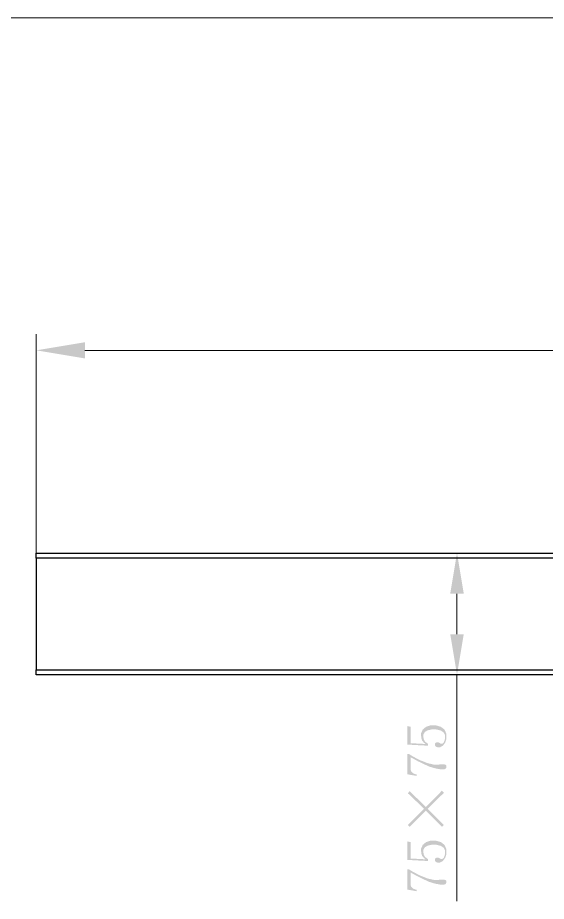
# Model space of a CAD drawing. Header units: millimetres. Extents: x 6 to 210, y 0 to 145.
# Drawn here: x 43.59 to 68.47, y 103.51 to 145.13 of the extents above; entities that cross this region are included whole.
import ezdxf

# ---------------------------------------------------------------- set-up
doc = ezdxf.new("R2010")
doc.units = ezdxf.units.MM

msp = doc.modelspace()

# ---------------------------------------------------------------- hatches: boundary and pattern name
h = msp.add_hatch(color=7)
h.dxf.hatch_style = 2
h.paths.add_polyline_path([(46.754097, 129.080594), (46.754097, 129.844711), (44.462912, 129.462405)])
h = msp.add_hatch(color=7)
h.dxf.hatch_style = 2
h.paths.add_polyline_path([(64.581299, 117.999809), (64.262917, 119.909289), (63.944817, 117.999809)])
h = msp.add_hatch(color=7)
h.dxf.hatch_style = 2
h.paths.add_polyline_path([(64.263094, 114.180813), (64.581405, 116.090293), (63.944606, 116.090293)])
h = msp.add_hatch(color=7)
edge = h.paths.add_edge_path(flags=0)
edge.add_spline(control_points=[(61.92901, 110.891901), (61.92901, 110.891901), (62.894386, 110.838702), (62.894386, 110.838702), (62.894386, 110.838702), (62.905217, 110.933105), (62.905217, 110.933105), (62.905217, 110.933105), (62.836213, 110.969512), (62.836213, 110.969512), (62.836213, 110.969512), (62.746008, 111.048111), (62.746008, 111.048111), (62.746008, 111.048111), (62.724806, 111.089598), (62.724806, 111.089598), (62.724806, 111.089598), (62.703604, 111.132001), (62.703604, 111.132001), (62.703604, 111.132001), (62.682402, 111.23092), (62.682402, 111.23092), (62.682402, 111.23092), (62.682402, 111.288599), (62.682402, 111.288599), (62.682402, 111.288599), (62.682402, 111.367093), (62.682402, 111.367093), (62.682402, 111.367093), (62.749606, 111.484497), (62.749606, 111.484497), (62.749606, 111.484497), (62.816493, 111.52422), (62.816493, 111.52422), (62.816493, 111.52422), (62.883415, 111.563096), (62.883415, 111.563096), (62.883415, 111.563096), (63.057511, 111.602819), (63.057511, 111.602819), (63.057511, 111.602819), (63.164791, 111.602819), (63.164791, 111.602819), (63.164791, 111.602819), (63.293484, 111.602819), (63.293484, 111.602819), (63.293484, 111.602819), (63.491886, 111.557416), (63.491886, 111.557416), (63.491886, 111.557416), (63.561489, 111.512613), (63.561489, 111.512613), (63.561489, 111.512613), (63.631304, 111.467105), (63.631304, 111.467105), (63.631304, 111.467105), (63.700907, 111.337494), (63.700907, 111.337494), (63.700907, 111.337494), (63.700907, 111.252687), (63.700907, 111.252687), (63.700907, 111.252687), (63.700907, 111.194196), (63.700907, 111.194196), (63.700907, 111.194196), (63.679211, 111.085399), (63.679211, 111.085399), (63.679211, 111.085399), (63.657304, 111.034988), (63.657304, 111.034988), (63.657304, 111.034988), (63.635784, 110.984399), (63.635784, 110.984399), (63.635784, 110.984399), (63.570697, 110.934305), (63.570697, 110.934305), (63.570697, 110.934305), (63.527411, 110.934305), (63.527411, 110.934305), (63.527411, 110.934305), (63.505891, 110.934305), (63.505891, 110.934305), (63.505891, 110.934305), (63.465004, 110.950109), (63.465004, 110.950109), (63.465004, 110.950109), (63.446201, 110.966019), (63.446201, 110.966019), (63.446201, 110.966019), (63.42701, 110.981789), (63.42701, 110.981789), (63.42701, 110.981789), (63.375399, 110.997911), (63.375399, 110.997911), (63.375399, 110.997911), (63.342802, 110.997911), (63.342802, 110.997911), (63.342802, 110.997911), (63.326398, 110.997911), (63.326398, 110.997911), (63.326398, 110.997911), (63.288404, 110.987715), (63.288404, 110.987715), (63.288404, 110.987715), (63.266884, 110.977591), (63.266884, 110.977591), (63.266884, 110.977591), (63.245189, 110.967395), (63.245189, 110.967395), (63.245189, 110.967395), (63.223316, 110.926896), (63.223316, 110.926896), (63.223316, 110.926896), (63.223316, 110.896416), (63.223316, 110.896416), (63.223316, 110.896416), (63.223316, 110.866113), (63.223316, 110.866113), (63.223316, 110.866113), (63.247517, 110.817818), (63.247517, 110.817818), (63.247517, 110.817818), (63.2714, 110.800214), (63.2714, 110.800214), (63.2714, 110.800214), (63.295001, 110.78261), (63.295001, 110.78261), (63.295001, 110.78261), (63.350916, 110.764301), (63.350916, 110.764301), (63.350916, 110.764301), (63.382596, 110.764301), (63.382596, 110.764301), (63.382596, 110.764301), (63.462288, 110.764301), (63.462288, 110.764301), (63.462288, 110.764301), (63.597296, 110.838702), (63.597296, 110.838702), (63.597296, 110.838702), (63.653211, 110.913103), (63.653211, 110.913103), (63.653211, 110.913103), (63.708703, 110.987116), (63.708703, 110.987116), (63.708703, 110.987116), (63.764583, 111.156802), (63.764583, 111.156802), (63.764583, 111.156802), (63.764583, 111.252687), (63.764583, 111.252687), (63.764583, 111.252687), (63.764583, 111.390411), (63.764583, 111.390411), (63.764583, 111.390411), (63.679811, 111.594705), (63.679811, 111.594705), (63.679811, 111.594705), (63.594615, 111.660992), (63.594615, 111.660992), (63.594615, 111.660992), (63.509701, 111.726996), (63.509701, 111.726996), (63.509701, 111.726996), (63.281913, 111.793989), (63.281913, 111.793989), (63.281913, 111.793989), (63.138509, 111.793989), (63.138509, 111.793989), (63.138509, 111.793989), (63.011015, 111.793989), (63.011015, 111.793989), (63.011015, 111.793989), (62.807003, 111.729501), (62.807003, 111.729501), (62.807003, 111.729501), (62.730204, 111.665507), (62.730204, 111.665507), (62.730204, 111.665507), (62.653404, 111.601302), (62.653404, 111.601302), (62.653404, 111.601302), (62.576287, 111.436096), (62.576287, 111.436096), (62.576287, 111.436096), (62.576287, 111.334919), (62.576287, 111.334919), (62.576287, 111.334919), (62.576287, 111.281403), (62.576287, 111.281403), (62.576287, 111.281403), (62.592197, 111.177686), (62.592197, 111.177686), (62.592197, 111.177686), (62.608001, 111.126886), (62.608001, 111.126886), (62.608001, 111.126886), (62.624194, 111.07591), (62.624194, 111.07591), (62.624194, 111.07591), (62.714399, 110.972193), (62.714399, 110.972193), (62.714399, 110.972193), (62.788412, 110.918712), (62.788412, 110.918712), (62.788412, 110.918712), (62.077812, 110.9578), (62.077812, 110.9578), (62.077812, 110.9578), (62.077812, 111.729501), (62.077812, 111.729501), (62.077812, 111.729501), (61.92901, 111.761392), (61.92901, 111.761392), (61.92901, 111.761392), (61.92901, 110.891901), (61.92901, 110.891901)], knot_values=[0, 0, 0, 0, 1, 1, 1, 2, 2, 2, 3, 3, 3, 4, 4, 4, 5, 5, 5, 6, 6, 6, 7, 7, 7, 8, 8, 8, 9, 9, 9, 10, 10, 10, 11, 11, 11, 12, 12, 12, 13, 13, 13, 14, 14, 14, 15, 15, 15, 16, 16, 16, 17, 17, 17, 18, 18, 18, 19, 19, 19, 20, 20, 20, 21, 21, 21, 22, 22, 22, 23, 23, 23, 24, 24, 24, 25, 25, 25, 26, 26, 26, 27, 27, 27, 28, 28, 28, 29, 29, 29, 30, 30, 30, 31, 31, 31, 32, 32, 32, 33, 33, 33, 34, 34, 34, 35, 35, 35, 36, 36, 36, 37, 37, 37, 38, 38, 38, 39, 39, 39, 40, 40, 40, 41, 41, 41, 42, 42, 42, 43, 43, 43, 44, 44, 44, 45, 45, 45, 46, 46, 46, 47, 47, 47, 48, 48, 48, 49, 49, 49, 50, 50, 50, 51, 51, 51, 52, 52, 52, 53, 53, 53, 54, 54, 54, 55, 55, 55, 56, 56, 56, 57, 57, 57, 58, 58, 58, 59, 59, 59, 60, 60, 60, 61, 61, 61, 62, 62, 62, 63, 63, 63, 64, 64, 64, 65, 65, 65, 66, 66, 66, 67, 67, 67, 68, 68, 68, 69, 69, 69, 70, 70, 70, 71, 71, 71, 72, 72, 72, 72], degree=3, periodic=1)
edge = h.paths.add_edge_path(flags=0)
edge.add_spline(control_points=[(61.92901, 109.491303), (61.92901, 109.491303), (62.364197, 109.417219), (62.364197, 109.417219), (62.364197, 109.417219), (62.374709, 109.48079), (62.374709, 109.48079), (62.374709, 109.48079), (62.300591, 109.4967), (62.300591, 109.4967), (62.300591, 109.4967), (62.189007, 109.546794), (62.189007, 109.546794), (62.189007, 109.546794), (62.151895, 109.58119), (62.151895, 109.58119), (62.151895, 109.58119), (62.114889, 109.616186), (62.114889, 109.616186), (62.114889, 109.616186), (62.077812, 109.709002), (62.077812, 109.709002), (62.077812, 109.709002), (62.077812, 109.767316), (62.077812, 109.767316), (62.077812, 109.767316), (62.077812, 110.297506), (62.077812, 110.297506), (62.077812, 110.297506), (62.435387, 110.101502), (62.435387, 110.101502), (62.435387, 110.101502), (62.942294, 109.860202), (62.942294, 109.860202), (62.942294, 109.860202), (63.091907, 109.815011), (63.091907, 109.815011), (63.091907, 109.815011), (63.24159, 109.769715), (63.24159, 109.769715), (63.24159, 109.769715), (63.492486, 109.724489), (63.492486, 109.724489), (63.492486, 109.724489), (63.593698, 109.724489), (63.593698, 109.724489), (63.593698, 109.724489), (63.641817, 109.724489), (63.641817, 109.724489), (63.641817, 109.724489), (63.708386, 109.742516), (63.708386, 109.742516), (63.708386, 109.742516), (63.727295, 109.760401), (63.727295, 109.760401), (63.727295, 109.760401), (63.74571, 109.778005), (63.74571, 109.778005), (63.74571, 109.778005), (63.764583, 109.821114), (63.764583, 109.821114), (63.764583, 109.821114), (63.764583, 109.846691), (63.764583, 109.846691), (63.764583, 109.846691), (63.764583, 109.876889), (63.764583, 109.876889), (63.764583, 109.876889), (63.748814, 109.919892), (63.748814, 109.919892), (63.748814, 109.919892), (63.732586, 109.933086), (63.732586, 109.933086), (63.732586, 109.933086), (63.716817, 109.94561), (63.716817, 109.94561), (63.716817, 109.94561), (63.658503, 109.957816), (63.658503, 109.957816), (63.658503, 109.957816), (63.616099, 109.957816), (63.616099, 109.957816), (63.616099, 109.957816), (63.5629, 109.957816), (63.5629, 109.957816), (63.5629, 109.957816), (63.470014, 109.955805), (63.470014, 109.955805), (63.470014, 109.955805), (63.430291, 109.952701), (63.430291, 109.952701), (63.430291, 109.952701), (63.390604, 109.95009), (63.390604, 109.95009), (63.390604, 109.95009), (63.329714, 109.947409), (63.329714, 109.947409), (63.329714, 109.947409), (63.308512, 109.947409), (63.308512, 109.947409), (63.308512, 109.947409), (63.180912, 109.947409), (63.180912, 109.947409), (63.180912, 109.947409), (62.881298, 110.015213), (62.881298, 110.015213), (62.881298, 110.015213), (62.709002, 110.083017), (62.709002, 110.083017), (62.709002, 110.083017), (62.536599, 110.150821), (62.536599, 110.150821), (62.536599, 110.150821), (62.183892, 110.332113), (62.183892, 110.332113), (62.183892, 110.332113), (62.003517, 110.446519), (62.003517, 110.446519), (62.003517, 110.446519), (61.92901, 110.446519), (61.92901, 110.446519), (61.92901, 110.446519), (61.92901, 109.491303), (61.92901, 109.491303)], knot_values=[0, 0, 0, 0, 1, 1, 1, 2, 2, 2, 3, 3, 3, 4, 4, 4, 5, 5, 5, 6, 6, 6, 7, 7, 7, 8, 8, 8, 9, 9, 9, 10, 10, 10, 11, 11, 11, 12, 12, 12, 13, 13, 13, 14, 14, 14, 15, 15, 15, 16, 16, 16, 17, 17, 17, 18, 18, 18, 19, 19, 19, 20, 20, 20, 21, 21, 21, 22, 22, 22, 23, 23, 23, 24, 24, 24, 25, 25, 25, 26, 26, 26, 27, 27, 27, 28, 28, 28, 29, 29, 29, 30, 30, 30, 31, 31, 31, 32, 32, 32, 33, 33, 33, 34, 34, 34, 35, 35, 35, 36, 36, 36, 37, 37, 37, 38, 38, 38, 39, 39, 39, 40, 40, 40, 41, 41, 41, 41], degree=3, periodic=1)
edge = h.paths.add_edge_path(flags=0)
edge.add_spline(control_points=[(61.92901, 105.460005), (61.92901, 105.460005), (62.894386, 105.406806), (62.894386, 105.406806), (62.894386, 105.406806), (62.905217, 105.500892), (62.905217, 105.500892), (62.905217, 105.500892), (62.836213, 105.537616), (62.836213, 105.537616), (62.836213, 105.537616), (62.746008, 105.616003), (62.746008, 105.616003), (62.746008, 105.616003), (62.724806, 105.658019), (62.724806, 105.658019), (62.724806, 105.658019), (62.703604, 105.699506), (62.703604, 105.699506), (62.703604, 105.699506), (62.682402, 105.798989), (62.682402, 105.798989), (62.682402, 105.798989), (62.682402, 105.856704), (62.682402, 105.856704), (62.682402, 105.856704), (62.682402, 105.935303), (62.682402, 105.935303), (62.682402, 105.935303), (62.749606, 106.052919), (62.749606, 106.052919), (62.749606, 106.052919), (62.816493, 106.092112), (62.816493, 106.092112), (62.816493, 106.092112), (62.883415, 106.131518), (62.883415, 106.131518), (62.883415, 106.131518), (63.057511, 106.170605), (63.057511, 106.170605), (63.057511, 106.170605), (63.164791, 106.170605), (63.164791, 106.170605), (63.164791, 106.170605), (63.293484, 106.170605), (63.293484, 106.170605), (63.293484, 106.170605), (63.491886, 106.125803), (63.491886, 106.125803), (63.491886, 106.125803), (63.561489, 106.0804), (63.561489, 106.0804), (63.561489, 106.0804), (63.631304, 106.035315), (63.631304, 106.035315), (63.631304, 106.035315), (63.700907, 105.905387), (63.700907, 105.905387), (63.700907, 105.905387), (63.700907, 105.820509), (63.700907, 105.820509), (63.700907, 105.820509), (63.700907, 105.7623), (63.700907, 105.7623), (63.700907, 105.7623), (63.679211, 105.653609), (63.679211, 105.653609), (63.679211, 105.653609), (63.657304, 105.603092), (63.657304, 105.603092), (63.657304, 105.603092), (63.635784, 105.552609), (63.635784, 105.552609), (63.635784, 105.552609), (63.570697, 105.502409), (63.570697, 105.502409), (63.570697, 105.502409), (63.527411, 105.502409), (63.527411, 105.502409), (63.527411, 105.502409), (63.505891, 105.502409), (63.505891, 105.502409), (63.505891, 105.502409), (63.465004, 105.518319), (63.465004, 105.518319), (63.465004, 105.518319), (63.446201, 105.534088), (63.446201, 105.534088), (63.446201, 105.534088), (63.42701, 105.550316), (63.42701, 105.550316), (63.42701, 105.550316), (63.375399, 105.565803), (63.375399, 105.565803), (63.375399, 105.565803), (63.342802, 105.565803), (63.342802, 105.565803), (63.342802, 105.565803), (63.326398, 105.565803), (63.326398, 105.565803), (63.326398, 105.565803), (63.288404, 105.55589), (63.288404, 105.55589), (63.288404, 105.55589), (63.266884, 105.545801), (63.266884, 105.545801), (63.266884, 105.545801), (63.245189, 105.535288), (63.245189, 105.535288), (63.245189, 105.535288), (63.223316, 105.495001), (63.223316, 105.495001), (63.223316, 105.495001), (63.223316, 105.464803), (63.223316, 105.464803), (63.223316, 105.464803), (63.223316, 105.434005), (63.223316, 105.434005), (63.223316, 105.434005), (63.247517, 105.385886), (63.247517, 105.385886), (63.247517, 105.385886), (63.2714, 105.368318), (63.2714, 105.368318), (63.2714, 105.368318), (63.295001, 105.350115), (63.295001, 105.350115), (63.295001, 105.350115), (63.350916, 105.332511), (63.350916, 105.332511), (63.350916, 105.332511), (63.382596, 105.332511), (63.382596, 105.332511), (63.382596, 105.332511), (63.462288, 105.332511), (63.462288, 105.332511), (63.462288, 105.332511), (63.597296, 105.406806), (63.597296, 105.406806), (63.597296, 105.406806), (63.653211, 105.481207), (63.653211, 105.481207), (63.653211, 105.481207), (63.708703, 105.55529), (63.708703, 105.55529), (63.708703, 105.55529), (63.764583, 105.725294), (63.764583, 105.725294), (63.764583, 105.725294), (63.764583, 105.820509), (63.764583, 105.820509), (63.764583, 105.820509), (63.764583, 105.958515), (63.764583, 105.958515), (63.764583, 105.958515), (63.679811, 106.162597), (63.679811, 106.162597), (63.679811, 106.162597), (63.594615, 106.229096), (63.594615, 106.229096), (63.594615, 106.229096), (63.509701, 106.295418), (63.509701, 106.295418), (63.509701, 106.295418), (63.281913, 106.361493), (63.281913, 106.361493), (63.281913, 106.361493), (63.138509, 106.361493), (63.138509, 106.361493), (63.138509, 106.361493), (63.011015, 106.361493), (63.011015, 106.361493), (63.011015, 106.361493), (62.807003, 106.297888), (62.807003, 106.297888), (62.807003, 106.297888), (62.730204, 106.233611), (62.730204, 106.233611), (62.730204, 106.233611), (62.653404, 106.169688), (62.653404, 106.169688), (62.653404, 106.169688), (62.576287, 106.004306), (62.576287, 106.004306), (62.576287, 106.004306), (62.576287, 105.9032), (62.576287, 105.9032), (62.576287, 105.9032), (62.576287, 105.849789), (62.576287, 105.849789), (62.576287, 105.849789), (62.592197, 105.74579), (62.592197, 105.74579), (62.592197, 105.74579), (62.608001, 105.695096), (62.608001, 105.695096), (62.608001, 105.695096), (62.624194, 105.644296), (62.624194, 105.644296), (62.624194, 105.644296), (62.714399, 105.540721), (62.714399, 105.540721), (62.714399, 105.540721), (62.788412, 105.486887), (62.788412, 105.486887), (62.788412, 105.486887), (62.077812, 105.52601), (62.077812, 105.52601), (62.077812, 105.52601), (62.077812, 106.297888), (62.077812, 106.297888), (62.077812, 106.297888), (61.92901, 106.329814), (61.92901, 106.329814), (61.92901, 106.329814), (61.92901, 105.460005), (61.92901, 105.460005)], knot_values=[0, 0, 0, 0, 1, 1, 1, 2, 2, 2, 3, 3, 3, 4, 4, 4, 5, 5, 5, 6, 6, 6, 7, 7, 7, 8, 8, 8, 9, 9, 9, 10, 10, 10, 11, 11, 11, 12, 12, 12, 13, 13, 13, 14, 14, 14, 15, 15, 15, 16, 16, 16, 17, 17, 17, 18, 18, 18, 19, 19, 19, 20, 20, 20, 21, 21, 21, 22, 22, 22, 23, 23, 23, 24, 24, 24, 25, 25, 25, 26, 26, 26, 27, 27, 27, 28, 28, 28, 29, 29, 29, 30, 30, 30, 31, 31, 31, 32, 32, 32, 33, 33, 33, 34, 34, 34, 35, 35, 35, 36, 36, 36, 37, 37, 37, 38, 38, 38, 39, 39, 39, 40, 40, 40, 41, 41, 41, 42, 42, 42, 43, 43, 43, 44, 44, 44, 45, 45, 45, 46, 46, 46, 47, 47, 47, 48, 48, 48, 49, 49, 49, 50, 50, 50, 51, 51, 51, 52, 52, 52, 53, 53, 53, 54, 54, 54, 55, 55, 55, 56, 56, 56, 57, 57, 57, 58, 58, 58, 59, 59, 59, 60, 60, 60, 61, 61, 61, 62, 62, 62, 63, 63, 63, 64, 64, 64, 65, 65, 65, 66, 66, 66, 67, 67, 67, 68, 68, 68, 69, 69, 69, 70, 70, 70, 71, 71, 71, 72, 72, 72, 72], degree=3, periodic=1)
edge = h.paths.add_edge_path(flags=0)
edge.add_spline(control_points=[(61.92901, 104.059407), (61.92901, 104.059407), (62.364197, 103.985006), (62.364197, 103.985006), (62.364197, 103.985006), (62.374709, 104.048612), (62.374709, 104.048612), (62.374709, 104.048612), (62.300591, 104.065016), (62.300591, 104.065016), (62.300591, 104.065016), (62.189007, 104.115287), (62.189007, 104.115287), (62.189007, 104.115287), (62.151895, 104.149612), (62.151895, 104.149612), (62.151895, 104.149612), (62.114889, 104.184008), (62.114889, 104.184008), (62.114889, 104.184008), (62.077812, 104.276894), (62.077812, 104.276894), (62.077812, 104.276894), (62.077812, 104.335702), (62.077812, 104.335702), (62.077812, 104.335702), (62.077812, 104.865892), (62.077812, 104.865892), (62.077812, 104.865892), (62.435387, 104.669712), (62.435387, 104.669712), (62.435387, 104.669712), (62.942294, 104.428306), (62.942294, 104.428306), (62.942294, 104.428306), (63.091907, 104.382904), (63.091907, 104.382904), (63.091907, 104.382904), (63.24159, 104.338101), (63.24159, 104.338101), (63.24159, 104.338101), (63.492486, 104.293016), (63.492486, 104.293016), (63.492486, 104.293016), (63.593698, 104.293016), (63.593698, 104.293016), (63.593698, 104.293016), (63.641817, 104.293016), (63.641817, 104.293016), (63.641817, 104.293016), (63.708386, 104.31062), (63.708386, 104.31062), (63.708386, 104.31062), (63.727295, 104.328188), (63.727295, 104.328188), (63.727295, 104.328188), (63.74571, 104.346497), (63.74571, 104.346497), (63.74571, 104.346497), (63.764583, 104.389501), (63.764583, 104.389501), (63.764583, 104.389501), (63.764583, 104.414795), (63.764583, 104.414795), (63.764583, 104.414795), (63.764583, 104.444993), (63.764583, 104.444993), (63.764583, 104.444993), (63.748814, 104.488314), (63.748814, 104.488314), (63.748814, 104.488314), (63.732586, 104.500802), (63.732586, 104.500802), (63.732586, 104.500802), (63.716817, 104.513714), (63.716817, 104.513714), (63.716817, 104.513714), (63.658503, 104.526202), (63.658503, 104.526202), (63.658503, 104.526202), (63.616099, 104.526202), (63.616099, 104.526202), (63.616099, 104.526202), (63.5629, 104.526202), (63.5629, 104.526202), (63.5629, 104.526202), (63.470014, 104.523592), (63.470014, 104.523592), (63.470014, 104.523592), (63.430291, 104.521193), (63.430291, 104.521193), (63.430291, 104.521193), (63.390604, 104.518512), (63.390604, 104.518512), (63.390604, 104.518512), (63.329714, 104.515795), (63.329714, 104.515795), (63.329714, 104.515795), (63.308512, 104.515795), (63.308512, 104.515795), (63.308512, 104.515795), (63.180912, 104.515795), (63.180912, 104.515795), (63.180912, 104.515795), (62.881298, 104.583705), (62.881298, 104.583705), (62.881298, 104.583705), (62.709002, 104.651121), (62.709002, 104.651121), (62.709002, 104.651121), (62.536599, 104.718607), (62.536599, 104.718607), (62.536599, 104.718607), (62.183892, 104.900605), (62.183892, 104.900605), (62.183892, 104.900605), (62.003517, 105.013988), (62.003517, 105.013988), (62.003517, 105.013988), (61.92901, 105.013988), (61.92901, 105.013988), (61.92901, 105.013988), (61.92901, 104.059407), (61.92901, 104.059407)], knot_values=[0, 0, 0, 0, 1, 1, 1, 2, 2, 2, 3, 3, 3, 4, 4, 4, 5, 5, 5, 6, 6, 6, 7, 7, 7, 8, 8, 8, 9, 9, 9, 10, 10, 10, 11, 11, 11, 12, 12, 12, 13, 13, 13, 14, 14, 14, 15, 15, 15, 16, 16, 16, 17, 17, 17, 18, 18, 18, 19, 19, 19, 20, 20, 20, 21, 21, 21, 22, 22, 22, 23, 23, 23, 24, 24, 24, 25, 25, 25, 26, 26, 26, 27, 27, 27, 28, 28, 28, 29, 29, 29, 30, 30, 30, 31, 31, 31, 32, 32, 32, 33, 33, 33, 34, 34, 34, 35, 35, 35, 36, 36, 36, 37, 37, 37, 38, 38, 38, 39, 39, 39, 40, 40, 40, 41, 41, 41, 41], degree=3, periodic=1)
edge = h.paths.add_edge_path(flags=0)
edge.add_spline(control_points=[(62.714399, 107.868489), (62.714399, 107.868489), (61.950282, 107.104408), (61.950282, 107.104408), (61.950282, 107.104408), (62.035408, 107.019212), (62.035408, 107.019212), (62.035408, 107.019212), (62.798889, 107.783294), (62.798889, 107.783294), (62.798889, 107.783294), (63.5629, 107.019212), (63.5629, 107.019212), (63.5629, 107.019212), (63.648096, 107.104408), (63.648096, 107.104408), (63.648096, 107.104408), (62.884015, 107.868489), (62.884015, 107.868489), (62.884015, 107.868489), (63.648096, 108.621388), (63.648096, 108.621388), (63.648096, 108.621388), (63.552211, 108.716814), (63.552211, 108.716814), (63.552211, 108.716814), (62.798889, 107.953297), (62.798889, 107.953297), (62.798889, 107.953297), (62.035408, 108.695894), (62.035408, 108.695894), (62.035408, 108.695894), (61.950282, 108.599904), (61.950282, 108.599904), (61.950282, 108.599904), (62.714399, 107.868489), (62.714399, 107.868489)], knot_values=[0, 0, 0, 0, 1, 1, 1, 2, 2, 2, 3, 3, 3, 4, 4, 4, 5, 5, 5, 6, 6, 6, 7, 7, 7, 8, 8, 8, 9, 9, 9, 10, 10, 10, 11, 11, 11, 12, 12, 12, 12], degree=3, periodic=1)

# ---------------------------------------------------------------- linework, layer by layer
at = {"color": 7, "lineweight": 9}
msp.add_lwpolyline([(209.726212, 145.132512), (5.8668, 145.132512)], dxfattribs=at)
at = {"color": 7, "lineweight": 20}
for points in [[(44.462912, 117.808815), (44.462912, 130.226416)], [(46.754309, 129.462511), (134.444811, 129.462511)], [(61.948589, 119.909289), (65.217816, 119.909289)], [(64.263094, 117.999914), (64.263094, 116.090011)], [(61.948589, 114.180707), (65.217816, 114.180707)], [(64.263094, 114.180707), (64.263094, 103.508121)]]:
    msp.add_lwpolyline(points, dxfattribs=at)
at = {"color": 7, "lineweight": 25}
for points in [[(44.462912, 119.680407), (44.462912, 119.909395)], [(44.462912, 119.909289), (82.655516, 119.909289)], [(82.65541, 119.680407), (44.462806, 119.680407)], [(44.462912, 119.680407), (44.462912, 114.409519)], [(82.65541, 114.180707), (44.462806, 114.180707)], [(44.462912, 114.180707), (44.462912, 114.409801)], [(44.462912, 114.409589), (82.655516, 114.409589)]]:
    msp.add_lwpolyline(points, dxfattribs=at)

doc.saveas('drawing.dxf')
